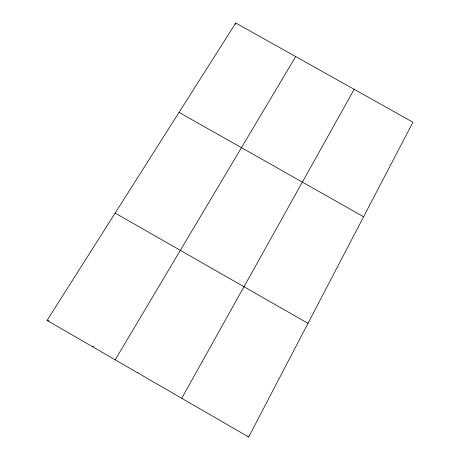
<?xml version="1.0" encoding="UTF-8"?>
<svg xmlns="http://www.w3.org/2000/svg" width="460" height="460" viewBox="0 0 460 460"><rect width="100%" height="100%" fill="white"/><g stroke="black" fill="none" stroke-linecap="round" stroke-linejoin="round"><path stroke-width="0.69" d="M235.543 24.288L235.761 23L412.942 122.228L248.67 437L47.058 320.413L235.761 23M181.734 398.291L354.16 89.309M115.195 359.812L295.688 56.563M137.327 372.617L137.988 372.341M92.437 346.656L93.794 346.788M47.058 320.413L49.116 320.953M179.049 112.384L363.613 216.752M115.149 213.089L307.993 323.328M247.946 436.143L248.67 437"/></g></svg>
